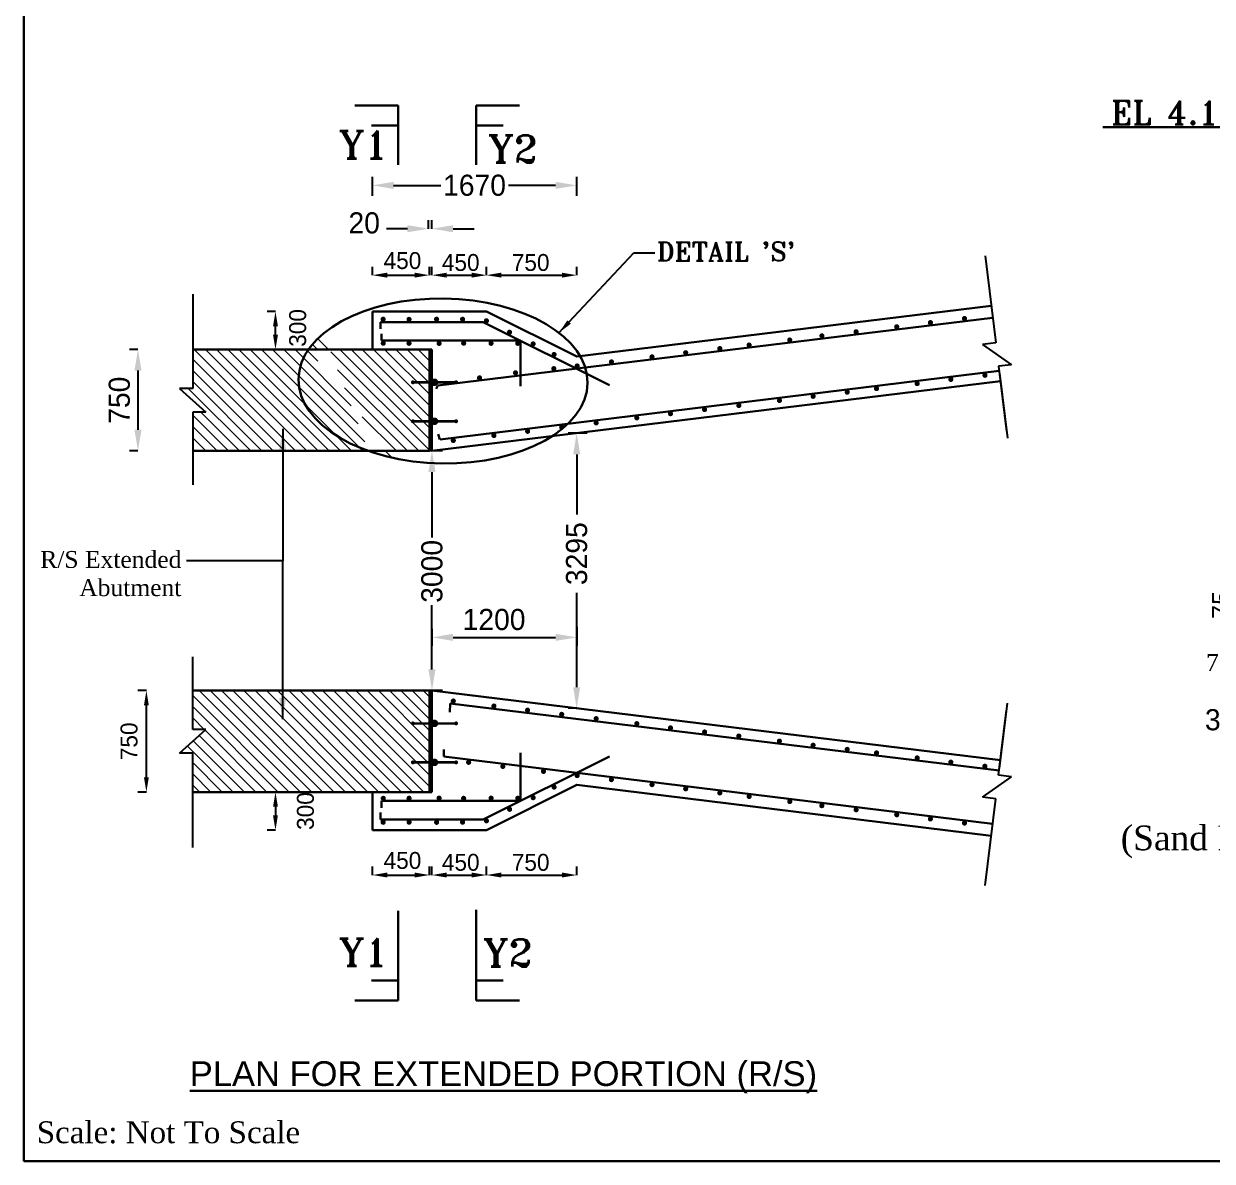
# Model space of a CAD drawing. Extents: x -1206532 to 786809, y -4288605 to 172932.
# Drawn here: x -75179 to -47053, y -4264944 to -4238028 of the extents above; entities that cross this region are included whole.
import ezdxf

# ---------------------------------------------------------------- set-up
doc = ezdxf.new("R2010")
doc.units = 0
doc.header["$LTSCALE"] = 300
doc.header["$MEASUREMENT"] = 0
doc.linetypes.add('ACAD_ISO02W100', pattern=[15, 12, -3])
doc.layers.get('0').update_dxf_attribs({"linetype": 'CONTINUOUS'})
doc.layers.get('DEFPOINTS').update_dxf_attribs({"linetype": 'CONTINUOUS'})
doc.layers.add('LINE', color=7, linetype='CONTINUOUS')
doc.layers.add('Other line', color=7, linetype='CONTINUOUS', lineweight=15)
doc.layers.add('Text 20', color=7, linetype='CONTINUOUS', lineweight=15)
doc.styles.add('Arial-200', font='ARIAL_0.TTF')
doc.styles.add('BIG', font='ROMANT.SHX')
doc.dimstyles.new('3', dxfattribs={"dimtxt": 225, "dimasz": 350, "dimexe": 100, "dimexo": 25, "dimgap": 9, "dimtad": 0, "dimdec": 0, "dimzin": 0, "dimdsep": 46, "dimtxsty": 'Standard', "dimcen": 0, "dimclrd": 5, "dimclre": 6, "dimclrt": 1, "dimadec": 0, "dimazin": 0, "dimtfac": 1, "dimtdec": 0, "dimtofl": 0, "dimtmove": 2, "dimatfit": 3, "dimfxl": 1, "dimtolj": 1, "dimtzin": 0, "dimarcsym": 0})
pattern_1 = [(135, (-318078.37, -380), (132.5825215, 132.5825215), [])]

# ---------------------------------------------------------------- blocks, each defined once
blk = doc.blocks.new('*D830')
at = {"layer": 'DEFPOINTS', "color": 0, "lineweight": 30}
for p in [(-45005, -4251897), (-44027, -4251897), (-45005, -4254601)]:
    blk.add_point(p, dxfattribs=at)
at = {"layer": 'LINE', "color": 7, "lineweight": -2}
for p, q in [((-45005, -4254351), (-45005, -4254801)), ((-44027, -4254351), (-44027, -4254801)), ((-45505, -4254601), (-46005, -4254601)), ((-43527, -4254601), (-43027, -4254601))]:
    blk.add_line(p, q, dxfattribs=at)
at = {"layer": 'LINE', "color": 7, "lineweight": 30}
for points in [[(-45505, -4254518), (-45505, -4254684), (-45005, -4254601)], [(-43527, -4254518), (-43527, -4254684), (-44027, -4254601)]]:
    blk.add_solid(points, dxfattribs=at)
at = {"layer": 'LINE', "color": 7, "lineweight": 30, "insert": (-46668, -4254500), "char_height": 500, "attachment_point": 5}
blk.add_mtext('\\A1;300', dxfattribs=at)
blk = doc.blocks.new('*D905')
at = {"layer": 'DEFPOINTS', "color": 0, "lineweight": 30}
for p in [(-46262, -4251923), (-46006, -4251923), (-45986, -4252110)]:
    blk.add_point(p, dxfattribs=at)
at = {"layer": 'LINE', "color": 7, "lineweight": -2}
for p, q in [((-46262, -4251423), (-46262, -4250923)), ((-46012, -4251923), (-46462, -4251923)), ((-46012, -4252110), (-46462, -4252110)), ((-46262, -4252610), (-46262, -4253110))]:
    blk.add_line(p, q, dxfattribs=at)
at = {"layer": 'LINE', "color": 7, "lineweight": 30}
for points in [[(-46345, -4251423), (-46179, -4251423), (-46262, -4251923)], [(-46345, -4252610), (-46179, -4252610), (-46262, -4252110)]]:
    blk.add_solid(points, dxfattribs=at)
at = {"layer": 'LINE', "color": 7, "lineweight": 30, "insert": (-46830, -4251780), "char_height": 450, "attachment_point": 5, "rotation": 90}
blk.add_mtext('\\A1;75', dxfattribs=at)
blk = doc.blocks.new('*D956')
at = {"layer": 'DEFPOINTS', "color": 0, "lineweight": 30}
for p in [(-72476, -4245736), (-72476, -4248136), (-72476, -4248136)]:
    blk.add_point(p, dxfattribs=at)
at = {"layer": 'LINE', "color": 7, "lineweight": -2}
for p, q in [((-72476, -4245736), (-72676, -4245736)), ((-72476, -4246236), (-72476, -4247636)), ((-72476, -4248136), (-72676, -4248136))]:
    blk.add_line(p, q, dxfattribs=at)
at = {"layer": 'LINE', "color": 7, "lineweight": 30}
for points in [[(-72559, -4246236), (-72392, -4246236), (-72476, -4245736)], [(-72559, -4247636), (-72392, -4247636), (-72476, -4248136)]]:
    blk.add_solid(points, dxfattribs=at)
at = {"layer": 'LINE', "color": 7, "lineweight": 30, "insert": (-72915, -4246936), "char_height": 500, "attachment_point": 5, "rotation": 90}
blk.add_mtext('\\A1;750', dxfattribs=at)
blk = doc.blocks.new('*D957')
at = {"layer": 'DEFPOINTS', "color": 0, "lineweight": 30}
for p in [(-62094, -4241852), (-66928, -4249045), (-62094, -4249045)]:
    blk.add_point(p, dxfattribs=at)
at = {"layer": 'LINE', "color": 7, "lineweight": -2}
for p, q in [((-66928, -4242102), (-66928, -4241652)), ((-62094, -4242102), (-62094, -4241652)), ((-66428, -4241852), (-65312, -4241852)), ((-62594, -4241852), (-63710, -4241852))]:
    blk.add_line(p, q, dxfattribs=at)
at = {"layer": 'LINE', "color": 7, "lineweight": 30}
for points in [[(-66428, -4241769), (-66428, -4241936), (-66928, -4241852)], [(-62594, -4241769), (-62594, -4241936), (-62094, -4241852)]]:
    blk.add_solid(points, dxfattribs=at)
at = {"layer": 'LINE', "color": 7, "lineweight": 30, "insert": (-64511, -4241852), "char_height": 500, "attachment_point": 5}
blk.add_mtext('\\A1;1670', dxfattribs=at)
blk = doc.blocks.new('*D958')
at = {"layer": 'DEFPOINTS', "color": 0, "lineweight": 30}
for p in [(-69222, -4244836), (-69222, -4244836), (-69222, -4245736)]:
    blk.add_point(p, dxfattribs=at)
at = {"layer": 'LINE', "color": 7, "lineweight": -2}
for p, q in [((-69222, -4244836), (-69422, -4244836)), ((-69222, -4245386), (-69222, -4245186)), ((-69222, -4245736), (-69422, -4245736))]:
    blk.add_line(p, q, dxfattribs=at)
at = {"layer": 'LINE', "color": 7, "lineweight": 30}
for points in [[(-69280, -4245186), (-69164, -4245186), (-69222, -4244836)], [(-69280, -4245386), (-69164, -4245386), (-69222, -4245736)]]:
    blk.add_solid(points, dxfattribs=at)
at = {"layer": 'LINE', "color": 7, "lineweight": 30, "insert": (-68695, -4245225), "char_height": 400, "attachment_point": 5, "rotation": 90}
blk.add_mtext('\\A1;300', dxfattribs=at)
blk = doc.blocks.new('*D959')
at = {"layer": 'DEFPOINTS', "color": 0, "lineweight": 30}
for p in [(-65268, -4248136), (-65518, -4253808), (-64760, -4253808)]:
    blk.add_point(p, dxfattribs=at)
at = {"layer": 'LINE', "color": 7, "lineweight": -2}
for p, q in [((-65273, -4248136), (-65718, -4248136)), ((-65518, -4248636), (-65518, -4250186)), ((-65518, -4253308), (-65518, -4251787)), ((-65268, -4253808), (-65718, -4253808))]:
    blk.add_line(p, q, dxfattribs=at)
at = {"layer": 'LINE', "color": 7, "lineweight": 30}
for points in [[(-65602, -4248636), (-65435, -4248636), (-65518, -4248136)], [(-65602, -4253308), (-65435, -4253308), (-65518, -4253808)]]:
    blk.add_solid(points, dxfattribs=at)
at = {"layer": 'LINE', "color": 7, "lineweight": 30, "insert": (-65518, -4250986), "char_height": 500, "attachment_point": 5, "rotation": 90}
blk.add_mtext('\\A1;3000', dxfattribs=at)
blk = doc.blocks.new('*D960')
at = {"layer": 'DEFPOINTS', "color": 0, "lineweight": 30}
for p in [(-72277, -4253808), (-72277, -4253808), (-72277, -4256208)]:
    blk.add_point(p, dxfattribs=at)
at = {"layer": 'LINE', "color": 7, "lineweight": -2}
for p, q in [((-72277, -4253808), (-72477, -4253808)), ((-72277, -4255858), (-72277, -4254158)), ((-72277, -4256208), (-72477, -4256208))]:
    blk.add_line(p, q, dxfattribs=at)
at = {"layer": 'LINE', "color": 7, "lineweight": 30}
for points in [[(-72335, -4254158), (-72218, -4254158), (-72277, -4253808)], [(-72335, -4255858), (-72218, -4255858), (-72277, -4256208)]]:
    blk.add_solid(points, dxfattribs=at)
at = {"layer": 'LINE', "color": 7, "lineweight": 30, "insert": (-72685, -4255008), "char_height": 400, "attachment_point": 5, "rotation": 90}
blk.add_mtext('\\A1;750', dxfattribs=at)
blk = doc.blocks.new('*D961')
at = {"layer": 'DEFPOINTS', "color": 0, "lineweight": 30}
for p in [(-66928, -4258172), (-65578, -4258172), (-65578, -4258172)]:
    blk.add_point(p, dxfattribs=at)
at = {"layer": 'LINE', "color": 7, "lineweight": -2}
for p, q in [((-66928, -4258172), (-66928, -4257972)), ((-65578, -4258172), (-65578, -4257972)), ((-66578, -4258172), (-65928, -4258172))]:
    blk.add_line(p, q, dxfattribs=at)
at = {"layer": 'LINE', "color": 7, "lineweight": 30}
for points in [[(-66578, -4258113), (-66578, -4258230), (-66928, -4258172)], [(-65928, -4258113), (-65928, -4258230), (-65578, -4258172)]]:
    blk.add_solid(points, dxfattribs=at)
at = {"layer": 'LINE', "color": 7, "lineweight": 30, "insert": (-66217, -4257829), "char_height": 400, "attachment_point": 5}
blk.add_mtext('\\A1;450', dxfattribs=at)
blk = doc.blocks.new('*D962')
at = {"layer": 'DEFPOINTS', "color": 0, "lineweight": 30}
for p in [(-69222, -4256208), (-69222, -4257108), (-69222, -4257108)]:
    blk.add_point(p, dxfattribs=at)
at = {"layer": 'LINE', "color": 7, "lineweight": -2}
for p, q in [((-69222, -4256208), (-69422, -4256208)), ((-69222, -4256558), (-69222, -4256758)), ((-69222, -4257108), (-69422, -4257108))]:
    blk.add_line(p, q, dxfattribs=at)
at = {"layer": 'LINE', "color": 7, "lineweight": 30}
for points in [[(-69280, -4256558), (-69164, -4256558), (-69222, -4256208)], [(-69280, -4256758), (-69164, -4256758), (-69222, -4257108)]]:
    blk.add_solid(points, dxfattribs=at)
at = {"layer": 'LINE', "color": 7, "lineweight": 30, "insert": (-68511, -4256658), "char_height": 400, "attachment_point": 5, "rotation": 90}
blk.add_mtext('\\A1;300', dxfattribs=at)
blk = doc.blocks.new('*D963')
at = {"layer": 'DEFPOINTS', "color": 0, "lineweight": 30}
for p in [(-65518, -4258172), (-64228, -4258172), (-64228, -4258172)]:
    blk.add_point(p, dxfattribs=at)
at = {"layer": 'LINE', "color": 7, "lineweight": -2}
for p, q in [((-65518, -4258172), (-65518, -4257972)), ((-64228, -4258172), (-64228, -4257972)), ((-65168, -4258172), (-64578, -4258172))]:
    blk.add_line(p, q, dxfattribs=at)
at = {"layer": 'LINE', "color": 7, "lineweight": 30}
for points in [[(-65168, -4258113), (-65168, -4258230), (-65518, -4258172)], [(-64578, -4258113), (-64578, -4258230), (-64228, -4258172)]]:
    blk.add_solid(points, dxfattribs=at)
at = {"layer": 'LINE', "color": 7, "lineweight": 30, "insert": (-64838, -4257874), "char_height": 400, "attachment_point": 5}
blk.add_mtext('\\A1;450', dxfattribs=at)
blk = doc.blocks.new('*D964')
at = {"layer": 'DEFPOINTS', "color": 0, "lineweight": 30}
for p in [(-61844, -4247717), (-62094, -4254227), (-62094, -4254227)]:
    blk.add_point(p, dxfattribs=at)
at = {"layer": 'LINE', "color": 7, "lineweight": -2}
for p, q in [((-61849, -4247717), (-62294, -4247717)), ((-62094, -4248217), (-62094, -4249642)), ((-62094, -4253727), (-62094, -4251493)), ((-62094, -4254227), (-62294, -4254227))]:
    blk.add_line(p, q, dxfattribs=at)
at = {"layer": 'LINE', "color": 7, "lineweight": 30}
for points in [[(-62177, -4248217), (-62010, -4248217), (-62094, -4247717)], [(-62177, -4253727), (-62010, -4253727), (-62094, -4254227)]]:
    blk.add_solid(points, dxfattribs=at)
at = {"layer": 'LINE', "color": 7, "lineweight": 30, "insert": (-62094, -4250567), "char_height": 500, "attachment_point": 5, "rotation": 90}
blk.add_mtext('\\A1;3295', dxfattribs=at)
blk = doc.blocks.new('*D965')
at = {"layer": 'DEFPOINTS', "color": 0, "lineweight": 30}
for p in [(-65518, -4252337), (-62094, -4252294), (-62094, -4252548)]:
    blk.add_point(p, dxfattribs=at)
at = {"layer": 'LINE', "color": 7, "lineweight": -2}
for p, q in [((-65518, -4252342), (-65518, -4252748)), ((-62094, -4252299), (-62094, -4252748)), ((-65018, -4252548), (-62594, -4252548))]:
    blk.add_line(p, q, dxfattribs=at)
at = {"layer": 'LINE', "color": 7, "lineweight": 30}
for points in [[(-65018, -4252464), (-65018, -4252631), (-65518, -4252548)], [(-62594, -4252464), (-62594, -4252631), (-62094, -4252548)]]:
    blk.add_solid(points, dxfattribs=at)
at = {"layer": 'LINE', "color": 7, "lineweight": 30, "insert": (-64049, -4252128), "char_height": 500, "attachment_point": 5}
blk.add_mtext('\\A1;1200', dxfattribs=at)
blk = doc.blocks.new('*D966')
at = {"layer": 'DEFPOINTS', "color": 0, "lineweight": 30}
for p in [(-65598, -4242878), (-65598, -4242878), (-65518, -4242878)]:
    blk.add_point(p, dxfattribs=at)
at = {"layer": 'LINE', "color": 7, "lineweight": -2}
for p, q in [((-65598, -4242878), (-65598, -4242678)), ((-65518, -4242878), (-65518, -4242678)), ((-66098, -4242878), (-66598, -4242878)), ((-65018, -4242878), (-64518, -4242878))]:
    blk.add_line(p, q, dxfattribs=at)
at = {"layer": 'LINE', "color": 7, "lineweight": 30}
for points in [[(-66098, -4242795), (-66098, -4242962), (-65598, -4242878)], [(-65018, -4242795), (-65018, -4242962), (-65518, -4242878)]]:
    blk.add_solid(points, dxfattribs=at)
at = {"layer": 'LINE', "color": 7, "lineweight": 30, "insert": (-67122, -4242743), "char_height": 500, "attachment_point": 5}
blk.add_mtext('\\A1;20', dxfattribs=at)
blk = doc.blocks.new('*D952')
at = {"layer": 'DEFPOINTS', "color": 0, "lineweight": 30}
for p in [(-64228, -4258172), (-62094, -4258172), (-62094, -4258172)]:
    blk.add_point(p, dxfattribs=at)
at = {"layer": 'LINE', "color": 7, "lineweight": -2}
for p, q in [((-64228, -4258172), (-64228, -4257972)), ((-62094, -4258172), (-62094, -4257972)), ((-63878, -4258172), (-62444, -4258172))]:
    blk.add_line(p, q, dxfattribs=at)
at = {"layer": 'LINE', "color": 7, "lineweight": 30}
for points in [[(-63878, -4258113), (-63878, -4258230), (-64228, -4258172)], [(-62444, -4258113), (-62444, -4258230), (-62094, -4258172)]]:
    blk.add_solid(points, dxfattribs=at)
at = {"layer": 'LINE', "color": 7, "lineweight": 30, "insert": (-63183, -4257874), "char_height": 400, "attachment_point": 5}
blk.add_mtext('\\A1;750', dxfattribs=at)
blk = doc.blocks.new('*D953')
at = {"layer": 'DEFPOINTS', "color": 0, "lineweight": 30}
for p in [(-66928, -4243977), (-65578, -4243977), (-65578, -4243977)]:
    blk.add_point(p, dxfattribs=at)
at = {"layer": 'LINE', "color": 7, "lineweight": -2}
for p, q in [((-66928, -4243977), (-66928, -4243777)), ((-65578, -4243977), (-65578, -4243777)), ((-66578, -4243977), (-65928, -4243977))]:
    blk.add_line(p, q, dxfattribs=at)
at = {"layer": 'LINE', "color": 7, "lineweight": 30}
for points in [[(-66578, -4243918), (-66578, -4244035), (-66928, -4243977)], [(-65928, -4243918), (-65928, -4244035), (-65578, -4243977)]]:
    blk.add_solid(points, dxfattribs=at)
at = {"layer": 'LINE', "color": 7, "lineweight": 30, "insert": (-66217, -4243634), "char_height": 400, "attachment_point": 5}
blk.add_mtext('\\A1;450', dxfattribs=at)
blk = doc.blocks.new('*D954')
at = {"layer": 'DEFPOINTS', "color": 0, "lineweight": 30}
for p in [(-65518, -4243977), (-64228, -4243977), (-64228, -4243977)]:
    blk.add_point(p, dxfattribs=at)
at = {"layer": 'LINE', "color": 7, "lineweight": -2}
for p, q in [((-65518, -4243977), (-65518, -4243777)), ((-64228, -4243977), (-64228, -4243777)), ((-65168, -4243977), (-64578, -4243977))]:
    blk.add_line(p, q, dxfattribs=at)
at = {"layer": 'LINE', "color": 7, "lineweight": 30}
for points in [[(-65168, -4243918), (-65168, -4244035), (-65518, -4243977)], [(-64578, -4243918), (-64578, -4244035), (-64228, -4243977)]]:
    blk.add_solid(points, dxfattribs=at)
at = {"layer": 'LINE', "color": 7, "lineweight": 30, "insert": (-64838, -4243679), "char_height": 400, "attachment_point": 5}
blk.add_mtext('\\A1;450', dxfattribs=at)
blk = doc.blocks.new('*D955')
at = {"layer": 'DEFPOINTS', "color": 0, "lineweight": 30}
for p in [(-64228, -4243977), (-62094, -4243977), (-62094, -4243977)]:
    blk.add_point(p, dxfattribs=at)
at = {"layer": 'LINE', "color": 7, "lineweight": -2}
for p, q in [((-64228, -4243977), (-64228, -4243777)), ((-62094, -4243977), (-62094, -4243777)), ((-63878, -4243977), (-62444, -4243977))]:
    blk.add_line(p, q, dxfattribs=at)
at = {"layer": 'LINE', "color": 7, "lineweight": 30}
for points in [[(-63878, -4243918), (-63878, -4244035), (-64228, -4243977)], [(-62444, -4243918), (-62444, -4244035), (-62094, -4243977)]]:
    blk.add_solid(points, dxfattribs=at)
at = {"layer": 'LINE', "color": 7, "lineweight": 30, "insert": (-63183, -4243679), "char_height": 400, "attachment_point": 5}
blk.add_mtext('\\A1;750', dxfattribs=at)

msp = doc.modelspace()

# ---------------------------------------------------------------- hatches: boundary and pattern name
at = {"layer": 'Other line', "lineweight": 9}
h = msp.add_hatch(dxfattribs=at)
h.set_pattern_fill('ANSI31', color=0, scale=1500, style=0)
h.set_pattern_definition(pattern_1)
edge = h.paths.add_edge_path()
edge.add_line((-71491.831, -4246657.286), (-71180.683, -4246657.286))
edge.add_line((-71180.683, -4246657.286), (-71180.683, -4245736.096))
edge.add_line((-71180.683, -4245736.096), (-68439.213, -4245736.096))
edge.add_ellipse((-65256.36, -4246481.451), major_axis=(3421.064, -47.045), ratio=0.570526397, start_angle=158.937477, end_angle=239.3219706)
edge.add_line((-67024.916, -4248136.096), (-71180.683, -4248136.096))
edge.add_line((-71180.683, -4248136.096), (-71180.683, -4247381.915))
edge.add_line((-71180.683, -4247381.915), (-71180.683, -4247218.735))
edge.add_line((-71180.683, -4247218.735), (-70869.535, -4247218.735))
edge.add_line((-70869.535, -4247218.735), (-71491.831, -4246657.286))
edge = h.paths.add_edge_path()
edge.add_ellipse((-65256.36, -4246481.451), major_axis=(3421.064, -47.045), ratio=0.570526397, start_angle=158.937477, end_angle=239.3219706, ccw=False)
edge.add_line((-68439.213, -4245736.096), (-65578.343, -4245736.096))
edge.add_line((-65578.343, -4245736.096), (-65578.343, -4246901.127))
edge.add_arc((-65550.407, -4246935.328), 44.16, 489.2431038, 540.9965957)
edge.add_line((-65594.56, -4246936.096), (-66037.963, -4246936.096))
edge.add_arc((-66061.193, -4246935.328), 23.242, 358.1062189, 360)
edge.add_arc((-66061.193, -4246935.328), 23.242, 360, 540)
edge.add_arc((-66061.193, -4246935.328), 23.242, 540, 718.1062189)
edge.add_line((-66037.963, -4246936.096), (-65594.56, -4246936.096))
edge.add_arc((-65550.407, -4246935.328), 44.16, 180.9965957, 230.7568962)
edge.add_line((-65578.343, -4246969.529), (-65578.343, -4248136.096))
edge.add_line((-65578.343, -4248136.096), (-67024.916, -4248136.096))
h = msp.add_hatch(dxfattribs=at)
h.set_pattern_fill('ANSI31', color=0, scale=1500, style=0)
h.set_pattern_definition(pattern_1)
h.paths.add_polyline_path([(-71180.683, -4253807.941), (-65578.343, -4253807.941), (-65578.343, -4254974.509, 0.220597627), (-65594.56, -4255007.941), (-66037.963, -4255007.941, 0.983608714), (-66084.435, -4255008.71, 1.016664438), (-66037.963, -4255007.941), (-65594.56, -4255007.941, 0.004348496), (-65594.567, -4255008.71, 0.225162114), (-65578.343, -4255042.91), (-65578.343, -4256207.941), (-66928.343, -4256207.941), (-71180.683, -4256207.941), (-71180.683, -4255286.752), (-71491.831, -4255286.752), (-70869.535, -4254725.302), (-71180.683, -4254725.302)])
h.paths.add_polyline_path([(-68108.333, -4257224.608), (-68108.333, -4256091.275), (-68708.333, -4256091.275), (-68708.333, -4257224.608)], flags=9)

# ---------------------------------------------------------------- linework, layer by layer
at = {"linetype": 'ByBlock', "lineweight": 30}
msp.add_lwpolyline([(-75178.542, -4264944.266), (-75178.542, -4214049.865), (-3206.662, -4214049.865), (-3206.662, -4264944.266), (-75178.542, -4264944.266)], close=True, dxfattribs=at)
at = {"layer": 'LINE', "lineweight": 30}
for p, q in [((-67339.944, -4239961.59), (-66316.747, -4239961.59)), ((-66316.747, -4241369.716), (-66316.747, -4239961.59)), ((-66316.747, -4241369.716), (-66316.747, -4239961.59)), ((-64470.217, -4241369.716), (-64470.217, -4239961.59)), ((-64470.217, -4241369.716), (-64470.217, -4239961.59)), ((-64470.217, -4239961.59), (-63447.02, -4239961.59)), ((-66952.863, -4240434.437), (-66316.747, -4240434.437)), ((-64470.217, -4240434.437), (-63834.102, -4240434.437)), ((-49645.406, -4240476.476), (-45718.305, -4240476.476)), ((-64470.217, -4258998), (-64470.217, -4261142.448)), ((-64470.217, -4258998), (-64470.217, -4261142.448)), ((-66316.747, -4259017), (-66316.747, -4261142.448)), ((-66316.747, -4259017), (-66316.747, -4261142.448)), ((-66952.863, -4260669.6), (-66316.747, -4260669.6)), ((-64470.217, -4260669.6), (-63834.102, -4260669.6)), ((-67339.944, -4261142.448), (-66316.747, -4261142.448)), ((-64470.217, -4261142.448), (-63447.02, -4261142.448))]:
    msp.add_line(p, q, dxfattribs=at)
at = {"layer": 'LINE', "color": 0}
for p, q in [((-52429.447, -4243520.905), (-52177.85, -4245575.93)), ((-71180.683, -4244423.737), (-71180.683, -4246494.106)), ((-71180.683, -4244586.916), (-71180.683, -4246657.286)), ((-52177.85, -4245575.93), (-52486.692, -4245613.742)), ((-52486.692, -4245613.742), (-51800.779, -4246095.407)), ((-51800.779, -4246095.407), (-52109.621, -4246133.219)), ((-52109.621, -4246133.219), (-51920.923, -4247674.487)), ((-52089.791, -4246295.189), (-51901.093, -4247836.458)), ((-71180.683, -4246657.286), (-71491.831, -4246657.286)), ((-71491.831, -4246657.286), (-70869.535, -4247218.735)), ((-71180.683, -4247218.735), (-71180.683, -4248771.512)), ((-70869.535, -4247218.735), (-71180.683, -4247218.735)), ((-71180.683, -4247381.915), (-71180.683, -4248934.692)), ((-71180.683, -4254562.123), (-71180.683, -4253009.345)), ((-71180.683, -4254725.302), (-71180.683, -4253172.525)), ((-52089.791, -4255648.849), (-51901.093, -4254107.58)), ((-52109.621, -4255810.819), (-51920.923, -4254269.55)), ((-71491.831, -4255286.752), (-70869.535, -4254725.302)), ((-70869.535, -4254725.302), (-71180.683, -4254725.302)), ((-71180.683, -4255286.752), (-71491.831, -4255286.752)), ((-71180.683, -4257357.121), (-71180.683, -4255286.752)), ((-71180.683, -4257520.301), (-71180.683, -4255449.932)), ((-52486.692, -4256330.296), (-51800.779, -4255848.631)), ((-51800.779, -4255848.631), (-52109.621, -4255810.819)), ((-52177.85, -4256368.107), (-52486.692, -4256330.296)), ((-52429.447, -4258423.132), (-52177.85, -4256368.107))]:
    msp.add_line(p, q, dxfattribs=at)
for points, const_width in [([(-52946.318, -4245001.921, 1), (-52885.838, -4245001.921, 1)], 60.48), ([(-66704.794, -4245020.349, 1), (-66644.314, -4245020.349, 1)], 60.48), ([(-66090.408, -4245022.563, 1), (-66029.928, -4245022.563, 1)], 60.48), ([(-65438.611, -4245019.153, 1), (-65378.131, -4245019.153, 1)], 60.48), ([(-64824.224, -4245021.366, 1), (-64763.744, -4245021.366, 1)], 60.48), ([(-64259.791, -4245055.686, 1), (-64199.311, -4245055.686, 1)], 60.48), ([(-54550.449, -4245198.467, 1), (-54489.969, -4245198.467, 1)], 60.48), ([(-53753.243, -4245099.585, 1), (-53692.763, -4245099.585, 1)], 60.48), ([(-63711.428, -4245327.564, 1), (-63650.948, -4245327.564, 1)], 60.48), ([(-57082.049, -4245511.454, 1), (-57021.569, -4245511.454, 1)], 60.48), ([(-56321.658, -4245413.119, 1), (-56261.178, -4245413.119, 1)], 60.48), ([(-55511.565, -4245317.1, 1), (-55451.085, -4245317.1, 1)], 60.48), ([(-66701.9, -4245587.083, 1), (-66641.42, -4245587.083, 1)], 60.48), ([(-66091.467, -4245589.475, 1), (-66030.987, -4245589.475, 1)], 60.48), ([(-65380.489, -4245591.868, 1), (-65320.009, -4245591.868, 1)], 60.48), ([(-64798.779, -4245587.083, 1), (-64738.299, -4245587.083, 1)], 60.48), ([(-64150.112, -4245590.169, 1), (-64089.632, -4245590.169, 1)], 60.48), ([(-63518.381, -4245589.819, 1), (-63457.901, -4245589.819, 1)], 60.48), ([(-63154.712, -4245603.465, 1), (-63094.232, -4245603.465, 1)], 60.48), ([(-59544.118, -4245812.121, 1), (-59483.638, -4245812.121, 1)], 60.48), ([(-58737.192, -4245714.457, 1), (-58676.712, -4245714.457, 1)], 60.48), ([(-58043.165, -4245630.087, 1), (-57982.685, -4245630.087, 1)], 60.48), ([(-62658.237, -4245853.912, 1), (-62597.757, -4245853.912, 1)], 60.48), ([(-62112.532, -4246125.655, 1), (-62052.052, -4246125.655, 1)], 60.48), ([(-61302.44, -4246029.636, 1), (-61241.96, -4246029.636, 1)], 60.48), ([(-60341.324, -4245911.003, 1), (-60280.844, -4245911.003, 1)], 60.48), ([(-64423.375, -4246406.641, 1), (-64362.895, -4246406.641, 1)], 60.48), ([(-63572.259, -4246288.007, 1), (-63511.779, -4246288.007, 1)], 60.48), ([(-62665.053, -4246189.125, 1), (-62604.573, -4246189.125, 1)], 60.48), ([(-52462.436, -4246346.193, 1), (-52401.956, -4246346.193, 1)], 60.48), ([(-65946.143, -4246512.232, -1), (-65992.627, -4246512.232, -1)], 46.484), ([(-65414.439, -4246512.232, -1), (-65502.759, -4246512.232, -1)], 88.32), ([(-64924.571, -4246512.232, -1), (-64971.055, -4246512.232, -1)], 46.484), ([(-55027.683, -4246661.372, 1), (-54967.203, -4246661.372, 1)], 60.48), ([(-54066.567, -4246542.739, 1), (-54006.087, -4246542.739, 1)], 60.48), ([(-53269.361, -4246443.857, 1), (-53208.881, -4246443.857, 1)], 60.48), ([(-57325.843, -4246942.288, 1), (-57265.363, -4246942.288, 1)], 60.48), ([(-56528.636, -4246843.406, 1), (-56468.156, -4246843.406, 1)], 60.48), ([(-55721.711, -4246745.743, 1), (-55661.231, -4246745.743, 1)], 60.48), ([(-59903.977, -4247254.604, 1), (-59843.497, -4247254.604, 1)], 60.48), ([(-59097.051, -4247156.941, 1), (-59036.571, -4247156.941, 1)], 60.48), ([(-58286.959, -4247060.921, 1), (-58226.479, -4247060.921, 1)], 60.48), ([(-65946.143, -4247434.232, -1), (-65992.627, -4247434.232, -1)], 46.484), ([(-65414.439, -4247434.232, -1), (-65502.759, -4247434.232, -1)], 88.32), ([(-64924.571, -4247434.232, -1), (-64971.055, -4247434.232, -1)], 46.484), ([(-61662.299, -4247472.119, 1), (-61601.819, -4247472.119, 1)], 60.48), ([(-60701.183, -4247353.486, 1), (-60640.703, -4247353.486, 1)], 60.48), ([(-64082.384, -4247770.966, 1), (-64021.904, -4247770.966, 1)], 60.48), ([(-63285.178, -4247672.084, 1), (-63224.698, -4247672.084, 1)], 60.48), ([(-62478.253, -4247574.421, 1), (-62417.773, -4247574.421, 1)], 60.48), ([(-65043.5, -4247889.6, 1), (-64983.02, -4247889.6, 1)], 60.48), ([(-65043.5, -4254054.438, -1), (-64983.02, -4254054.438, -1)], 60.48), ([(-64082.384, -4254173.071, -1), (-64021.904, -4254173.071, -1)], 60.48), ([(-63285.178, -4254271.953, -1), (-63224.698, -4254271.953, -1)], 60.48), ([(-65414.439, -4254584.077, -1), (-65502.759, -4254584.077, -1)], 88.32), ([(-62478.253, -4254369.617, -1), (-62417.773, -4254369.617, -1)], 60.48), ([(-61662.299, -4254471.918, -1), (-61601.819, -4254471.918, -1)], 60.48), ([(-65946.143, -4254584.077, -1), (-65992.627, -4254584.077, -1)], 46.484), ([(-64924.571, -4254584.077, -1), (-64971.055, -4254584.077, -1)], 46.484), ([(-60701.183, -4254590.552, -1), (-60640.703, -4254590.552, -1)], 60.48), ([(-59903.977, -4254689.434, -1), (-59843.497, -4254689.434, -1)], 60.48), ([(-59097.051, -4254787.097, -1), (-59036.571, -4254787.097, -1)], 60.48), ([(-58286.959, -4254883.116, -1), (-58226.479, -4254883.116, -1)], 60.48), ([(-57325.843, -4255001.749, -1), (-57265.363, -4255001.749, -1)], 60.48), ([(-56528.636, -4255100.632, -1), (-56468.156, -4255100.632, -1)], 60.48), ([(-55721.711, -4255198.295, -1), (-55661.231, -4255198.295, -1)], 60.48), ([(-55027.683, -4255282.666, -1), (-54967.203, -4255282.666, -1)], 60.48), ([(-54066.567, -4255401.299, -1), (-54006.087, -4255401.299, -1)], 60.48), ([(-65946.143, -4255506.077, -1), (-65992.627, -4255506.077, -1)], 46.484), ([(-65414.439, -4255506.077, -1), (-65502.759, -4255506.077, -1)], 88.32), ([(-64924.571, -4255506.077, -1), (-64971.055, -4255506.077, -1)], 46.484), ([(-64680.947, -4255504.848, -1), (-64620.467, -4255504.848, -1)], 60.48), ([(-63870.854, -4255600.867, -1), (-63810.374, -4255600.867, -1)], 60.48), ([(-53269.361, -4255500.181, -1), (-53208.881, -4255500.181, -1)], 60.48), ([(-52462.436, -4255597.844, -1), (-52401.956, -4255597.844, -1)], 60.48), ([(-62909.738, -4255719.5, -1), (-62849.258, -4255719.5, -1)], 60.48), ([(-62112.532, -4255818.382, -1), (-62052.052, -4255818.382, -1)], 60.48), ([(-61302.44, -4255914.401, -1), (-61241.96, -4255914.401, -1)], 60.48), ([(-62658.237, -4256090.126, -1), (-62597.757, -4256090.126, -1)], 60.48), ([(-60341.324, -4256033.035, -1), (-60280.844, -4256033.035, -1)], 60.48), ([(-59544.118, -4256131.917, -1), (-59483.638, -4256131.917, -1)], 60.48), ([(-58737.192, -4256229.58, -1), (-58676.712, -4256229.58, -1)], 60.48), ([(-66701.9, -4256356.955, -1), (-66641.42, -4256356.955, -1)], 60.48), ([(-66091.467, -4256354.562, -1), (-66030.987, -4256354.562, -1)], 60.48), ([(-65380.489, -4256352.17, -1), (-65320.009, -4256352.17, -1)], 60.48), ([(-64798.779, -4256356.955, -1), (-64738.299, -4256356.955, -1)], 60.48), ([(-64150.112, -4256353.868, -1), (-64089.632, -4256353.868, -1)], 60.48), ([(-63518.381, -4256354.219, -1), (-63457.901, -4256354.219, -1)], 60.48), ([(-63154.712, -4256340.572, -1), (-63094.232, -4256340.572, -1)], 60.48), ([(-58043.165, -4256313.951, -1), (-57982.685, -4256313.951, -1)], 60.48), ([(-57082.049, -4256432.584, -1), (-57021.569, -4256432.584, -1)], 60.48), ([(-56321.658, -4256530.918, -1), (-56261.178, -4256530.918, -1)], 60.48), ([(-63711.428, -4256616.474, -1), (-63650.948, -4256616.474, -1)], 60.48), ([(-55511.565, -4256626.938, -1), (-55451.085, -4256626.938, -1)], 60.48), ([(-54550.449, -4256745.571, -1), (-54489.969, -4256745.571, -1)], 60.48), ([(-66704.794, -4256923.688, -1), (-66644.314, -4256923.688, -1)], 60.48), ([(-66090.408, -4256921.475, -1), (-66029.928, -4256921.475, -1)], 60.48), ([(-65438.611, -4256924.885, -1), (-65378.131, -4256924.885, -1)], 60.48), ([(-64824.224, -4256922.671, -1), (-64763.744, -4256922.671, -1)], 60.48), ([(-64259.791, -4256888.352, -1), (-64199.311, -4256888.352, -1)], 60.48), ([(-53753.243, -4256844.453, -1), (-53692.763, -4256844.453, -1)], 60.48), ([(-52946.318, -4256942.116, -1), (-52885.838, -4256942.116, -1)], 60.48)]:
    msp.add_lwpolyline(points, format="xyb", close=True, dxfattribs=dict(at, const_width=const_width))
at = {"layer": 'LINE', "color": 0, "const_width": 59.5}
for points in [[(-64974.906, -4246513), (-65458.343, -4246513), (-65941.781, -4246513)], [(-64974.906, -4247435), (-65458.343, -4247435), (-65941.781, -4247435)], [(-64974.906, -4254584.845), (-65458.343, -4254584.845), (-65941.781, -4254584.845)], [(-64974.906, -4255506.845), (-65458.343, -4255506.845), (-65941.781, -4255506.845)]]:
    msp.add_lwpolyline(points, dxfattribs=at)
at = {"layer": 'Other line', "color": 0, "lineweight": 30}
for p, q in [((-64228.343, -4244836.096), (-66928.343, -4244836.096)), ((-66928.343, -4244836.096), (-66928.343, -4245736.096)), ((-64228.343, -4244836.096), (-62093.767, -4245903.384)), ((-62093.767, -4245903.384), (-52284.788, -4244702.469)), ((-66738.365, -4245085.987), (-64303.659, -4245085.987)), ((-66738.365, -4245085.987), (-66738.365, -4245248.137)), ((-65376.365, -4246586), (-52250.37, -4244983.594)), ((-64303.659, -4245085.987), (-61317.142, -4246579.245)), ((-66715.97, -4245526.814), (-66715.97, -4245366.176)), ((-65578.343, -4245736.096), (-71180.683, -4245736.096)), ((-66928.343, -4245736.096), (-65518.343, -4245736.096)), ((-66715.97, -4245526.814), (-63422.006, -4245526.814)), ((-65578.343, -4245736.096), (-65578.343, -4248136.096)), ((-65518.343, -4245736.096), (-65518.343, -4248136.096)), ((-63422.006, -4245526.814), (-63422.006, -4246600)), ((-65327.365, -4247863), (-52096.197, -4246242.866)), ((-65518.343, -4248136.096), (-52066.047, -4246489.128)), ((-65376.365, -4246585), (-65420.365, -4246669)), ((-65328.365, -4247863), (-65371.365, -4247738)), ((-65578.343, -4248136.096), (-71180.683, -4248136.096)), ((-65578.343, -4253807.941), (-71180.683, -4253807.941)), ((-65578.343, -4256207.941), (-65578.343, -4253807.941)), ((-65518.343, -4253807.941), (-52066.047, -4255454.909)), ((-65518.343, -4256207.941), (-65518.343, -4253807.941)), ((-65084.032, -4254111.068), (-65096.065, -4254320.291)), ((-65084.032, -4254111.068), (-52096.197, -4255701.172)), ((-65239.363, -4255370.198), (-65234.503, -4255202.045)), ((-63422.006, -4256417.224), (-63422.006, -4255278)), ((-65239.363, -4255370.198), (-52250.37, -4256960.444)), ((-64303.659, -4256858.051), (-61317.142, -4255364.792)), ((-64228.343, -4257107.941), (-62093.767, -4256040.653)), ((-62093.767, -4256040.653), (-52284.788, -4257241.569)), ((-65578.343, -4256207.941), (-71180.683, -4256207.941)), ((-66928.343, -4257107.941), (-66928.343, -4256207.941)), ((-66928.343, -4256207.941), (-65518.343, -4256207.941)), ((-66715.97, -4256417.224), (-63422.006, -4256417.224)), ((-66715.97, -4256417.224), (-66715.97, -4256577.862)), ((-66738.365, -4256858.051), (-66738.365, -4256695.9)), ((-66738.365, -4256858.051), (-64303.659, -4256858.051)), ((-64228.343, -4257107.941), (-66928.343, -4257107.941))]:
    msp.add_line(p, q, dxfattribs=at)
msp.add_ellipse((-65256.36, -4246481.451), major_axis=(3421.064, -47.045), ratio=0.570526397, start_param=-3.141592654, end_param=3.141592654, dxfattribs=at)

# ---------------------------------------------------------------- texts
at = {"linetype": 'ByBlock', "lineweight": 30, "char_height": 400, "attachment_point": 3}
for s, insert, width in [('{\\fTimes New Roman|b0|i0|c0|p18;R/S Extended Abutment}', (-71448.6, -4250504.192), 4181.1469), ('{\\fTimes New Roman|b0|i0|c0|p18;75mm C.C (1:3:6)}', (-42750.7, -4252940.504), 4523.64507)]:
    msp.add_mtext(s, dxfattribs=dict(at, insert=insert, width=width))
at = {"linetype": 'ACAD_ISO02W100', "lineweight": 30, "insert": (-74871.894, -4263999.887), "char_height": 517.8814, "width": 18602.1315, "attachment_point": 1}
msp.add_mtext('{\\fTimes New Roman|b0|i0|c0|p18;Scale: Not To Scale}', dxfattribs=at)
at = {"layer": 'LINE', "lineweight": 30, "style": 'BIG'}
for s, p in [('Y1', (-67724.042, -4241214.59)), ('Y2', (-64193.531, -4241314.385)), ('Y1', (-67724.042, -4260322.781)), ('Y2', (-64313.366, -4260336.004))]:
    msp.add_text(s, height=650, dxfattribs=at).set_placement(p)
at = {"layer": 'LINE', "color": 0, "style": 'BIG'}
msp.add_text("DETAIL 'S'", height=448, dxfattribs=at).set_placement((-60198.66, -4243640.687))
at = {"layer": 'LINE', "lineweight": 30, "char_height": 585, "width": 21075.69772, "attachment_point": 2, "style": 'Arial-200'}
for s, insert in [('{\\fTimes New Roman|b1|i0|c0|p18;     \\fTimes New Roman|b0|i0|c0|p18;\\LSECTION Y1-Y1 (For 450)\\l    \\P (Sand Pile Shown in sheet No. 15 of 18 & 16 of 18 )}', (-40051.593, -4256025.227)), ('{\\LPLAN FOR EXTENDED PORTION (R/S)}', (-63827.426, -4262578.193))]:
    msp.add_mtext(s, dxfattribs=dict(at, insert=insert))
at = {"layer": 'Text 20', "lineweight": 30, "style": 'BIG'}
msp.add_text('EL 4.10', height=562.5, dxfattribs=at).set_placement((-49449.713, -4240414.999))

# ---------------------------------------------------------------- dimensions: what is measured, and where the dimension line sits
at = {"layer": 'LINE', "color": 0, "lineweight": 30}
dim = msp.add_linear_dim(base=(-62093.767, -4241852.264), p1=(-66928.343, -4249044.952), p2=(-62093.767, -4249044.952), text='1670', dimstyle='3', override={"dimtxt": 500, "dimasz": 500, "dimexe": 200, "dimexo": 5, "dimdle": 250, "dimclrd": 7, "dimclre": 7, "dimclrt": 7, "dimfxl": 250, "dimfxlon": 1}, dxfattribs=at)
dim.commit()
dim.dimension.update_dxf_attribs({"geometry": '*D957', "text_midpoint": (-64511.055, -4241852.264)})
for base, p1, p2, angle, text, override, picture, middle in [((-65598.343, -4242878.3), (-65518.343, -4242878.3), (-65598.343, -4242878.3), 180, '20', {"dimtxt": 500, "dimasz": 500, "dimexe": 200, "dimexo": 5, "dimdle": 250, "dimclrd": 7, "dimclre": 7, "dimclrt": 7, "dimfxl": 250, "dimfxlon": 1}, '*D966', (-67121.589, -4242743.083)), ((-69221.833, -4244836.096), (-69221.833, -4245736.096), (-69221.833, -4244836.096), 90, '300', {"dimtxt": 400, "dimexe": 200, "dimexo": 5, "dimdle": 250, "dimclrd": 7, "dimclre": 7, "dimclrt": 7, "dimfxl": 250, "dimfxlon": 1}, '*D958', (-68695.365, -4245225)), ((-72475.771, -4248136.096), (-72475.771, -4245736.096), (-72475.771, -4248136.096), 90, '750', {"dimtxt": 500, "dimasz": 500, "dimexe": 200, "dimexo": 5, "dimdle": 250, "dimclrd": 7, "dimclre": 7, "dimclrt": 7, "dimfxl": 250, "dimfxlon": 1}, '*D956', (-72915, -4246936.096)), ((-72276.771, -4253807.941), (-72276.771, -4256207.941), (-72276.771, -4253807.941), 270, '750', {"dimtxt": 400, "dimexe": 200, "dimexo": 5, "dimdle": 250, "dimclrd": 7, "dimclre": 7, "dimclrt": 7, "dimfxl": 250, "dimfxlon": 1}, '*D960', (-72685, -4255007.941)), ((-69221.833, -4257107.941), (-69221.833, -4256207.941), (-69221.833, -4257107.941), 270, '300', {"dimtxt": 400, "dimexe": 200, "dimexo": 5, "dimdle": 250, "dimclrd": 7, "dimclre": 7, "dimclrt": 7, "dimfxl": 250, "dimfxlon": 1}, '*D962', (-68511.365, -4256657.941))]:
    dim = msp.add_linear_dim(base=base, p1=p1, p2=p2, angle=angle, text=text, dimstyle='3', override=override, dxfattribs=at)
    dim.commit()
    dim.dimension.update_dxf_attribs({"geometry": picture, "text_midpoint": middle, "dimtype": 160})
for base, p1, p2, text, override, picture, middle in [((-65578.343, -4243976.534), (-66928.343, -4243976.534), (-65578.343, -4243976.534), '450', {"dimtxt": 400, "dimexe": 200, "dimexo": 5, "dimdle": 250, "dimclrd": 7, "dimclre": 7, "dimclrt": 7, "dimfxl": 250, "dimfxlon": 1}, '*D953', (-66217.365, -4243634)), ((-64228.343, -4243976.534), (-65518.343, -4243976.534), (-64228.343, -4243976.534), '450', {"dimtxt": 400, "dimasz": 350, "dimexe": 200, "dimexo": 5, "dimdle": 250, "dimclrd": 7, "dimclre": 7, "dimclrt": 7, "dimfxl": 250, "dimfxlon": 1}, '*D954', (-64838.365, -4243679)), ((-62093.767, -4243976.534), (-64228.343, -4243976.534), (-62093.767, -4243976.534), '750', {"dimtxt": 400, "dimasz": 350, "dimexe": 200, "dimexo": 5, "dimdle": 250, "dimclrd": 7, "dimclre": 7, "dimclrt": 7, "dimfxl": 250, "dimfxlon": 1}, '*D955', (-63183.365, -4243679)), ((-62093.767, -4252547.54), (-65518.343, -4252337.407), (-62093.767, -4252293.558), '1200', {"dimtxt": 500, "dimasz": 500, "dimexe": 200, "dimexo": 5, "dimdle": 250, "dimclrd": 7, "dimclre": 7, "dimclrt": 7, "dimfxl": 250, "dimfxlon": 1}, '*D965', (-64048.878, -4252128.358)), ((-65578.343, -4258171.534), (-66928.343, -4258171.534), (-65578.343, -4258171.534), '450', {"dimtxt": 400, "dimexe": 200, "dimexo": 5, "dimdle": 250, "dimclrd": 7, "dimclre": 7, "dimclrt": 7, "dimfxl": 250, "dimfxlon": 1}, '*D961', (-66217.365, -4257829)), ((-64228.343, -4258171.534), (-65518.343, -4258171.534), (-64228.343, -4258171.534), '450', {"dimtxt": 400, "dimasz": 350, "dimexe": 200, "dimexo": 5, "dimdle": 250, "dimclrd": 7, "dimclre": 7, "dimclrt": 7, "dimfxl": 250, "dimfxlon": 1}, '*D963', (-64838.365, -4257874)), ((-62093.767, -4258171.534), (-64228.343, -4258171.534), (-62093.767, -4258171.534), '750', {"dimtxt": 400, "dimasz": 350, "dimexe": 200, "dimexo": 5, "dimdle": 250, "dimclrd": 7, "dimclre": 7, "dimclrt": 7, "dimfxl": 250, "dimfxlon": 1}, '*D952', (-63183.365, -4257874))]:
    dim = msp.add_linear_dim(base=base, p1=p1, p2=p2, text=text, dimstyle='3', override=override, dxfattribs=at)
    dim.commit()
    dim.dimension.update_dxf_attribs({"geometry": picture, "text_midpoint": middle, "dimtype": 160})
at = {"layer": 'LINE', "lineweight": 30}
for base, p1, p2, angle, text, override, picture, middle in [((-62093.767, -4254227.213), (-61843.767, -4247716.824), (-62093.767, -4254227.213), 270, '3295', {"dimtxt": 500, "dimasz": 500, "dimexe": 200, "dimexo": 5, "dimdle": 250, "dimclrd": 7, "dimclre": 7, "dimclrt": 7, "dimfxl": 250, "dimfxlon": 1}, '*D964', (-62093.767, -4250567.201)), ((-65518.343, -4253807.941), (-65268.343, -4248136.096), (-64759.74, -4253807.941), 270, '3000', {"dimtxt": 500, "dimasz": 500, "dimexe": 200, "dimexo": 5, "dimdle": 250, "dimclrd": 7, "dimclre": 7, "dimclrt": 7, "dimfxl": 250, "dimfxlon": 1}, '*D959', (-65518.343, -4250986.472)), ((-46261.925, -4251922.862), (-45985.599, -4252110.362), (-46006.042, -4251922.862), 90, '75', {"dimtxt": 450, "dimasz": 500, "dimexe": 200, "dimexo": 5, "dimdle": 250, "dimclrd": 7, "dimclre": 7, "dimclrt": 7, "dimfxl": 250, "dimfxlon": 1}, '*D905', (-46829.543, -4251780.276))]:
    dim = msp.add_linear_dim(base=base, p1=p1, p2=p2, angle=angle, text=text, dimstyle='3', override=override, dxfattribs=at)
    dim.commit()
    dim.dimension.update_dxf_attribs({"geometry": picture, "text_midpoint": middle, "dimtype": 160})
dim = msp.add_linear_dim(base=(-45004.789, -4254600.918), p1=(-44026.616, -4251897.327), p2=(-45004.789, -4251896.835), text='300', dimstyle='3', override={"dimtxt": 500, "dimasz": 500, "dimexe": 200, "dimexo": 5, "dimdle": 250, "dimclrd": 7, "dimclre": 7, "dimclrt": 7, "dimfxl": 250, "dimfxlon": 1}, dxfattribs=at)
dim.commit()
dim.dimension.update_dxf_attribs({"geometry": '*D830', "text_midpoint": (-46668, -4254500), "dimtype": 160})

# ---------------------------------------------------------------- leaders
at = {"layer": 'LINE'}
msp.add_leader([(-62512.62, -4245340.823), (-60738.776, -4243450.712), (-60242.331, -4243450.712)], dimstyle='3', override={"dimclrd": 0, "dimclre": 0}, dxfattribs=at)
at = {"layer": 'LINE', "color": 0, "lineweight": 30}
for points in [[(-69051.365, -4247610), (-69051.365, -4250738), (-71329.365, -4250738)], [(-69051.365, -4254482), (-69051.365, -4250738), (-71329.365, -4250738)]]:
    msp.add_leader(points, dimstyle='3', override={"dimtxt": 500, "dimasz": 500, "dimexe": 200, "dimexo": 5, "dimdle": 250, "dimclrd": 7, "dimclre": 7, "dimclrt": 7, "dimfxl": 250, "dimfxlon": 1}, dxfattribs=at)

doc.saveas('drawing.dxf')
